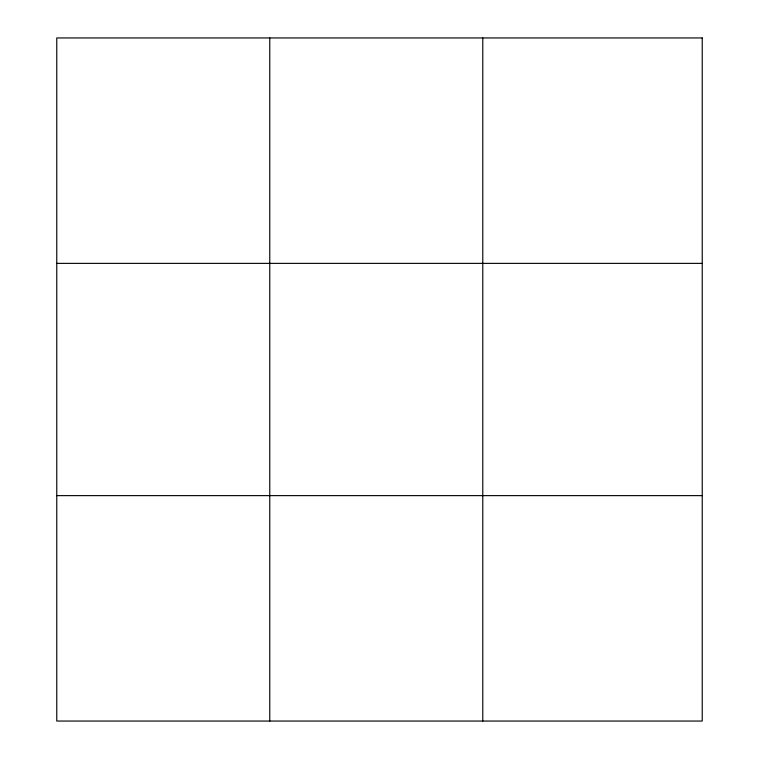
<?xml version="1.0" encoding="UTF-8"?>
<svg xmlns="http://www.w3.org/2000/svg" width="759" height="759" viewBox="0 0 759 759"><rect width="100%" height="100%" fill="white"/><g stroke="black" fill="none" stroke-linecap="round" stroke-linejoin="round"><path stroke-width="1.14" d="M269.768 37.95L269.768 721.05M482.781 37.95L482.781 721.05M56.764 263.373L702.236 263.373M56.764 495.627L702.236 495.627M702.236 37.95L702.236 721.05L56.764 721.05L56.764 37.95L702.236 37.95"/></g></svg>
